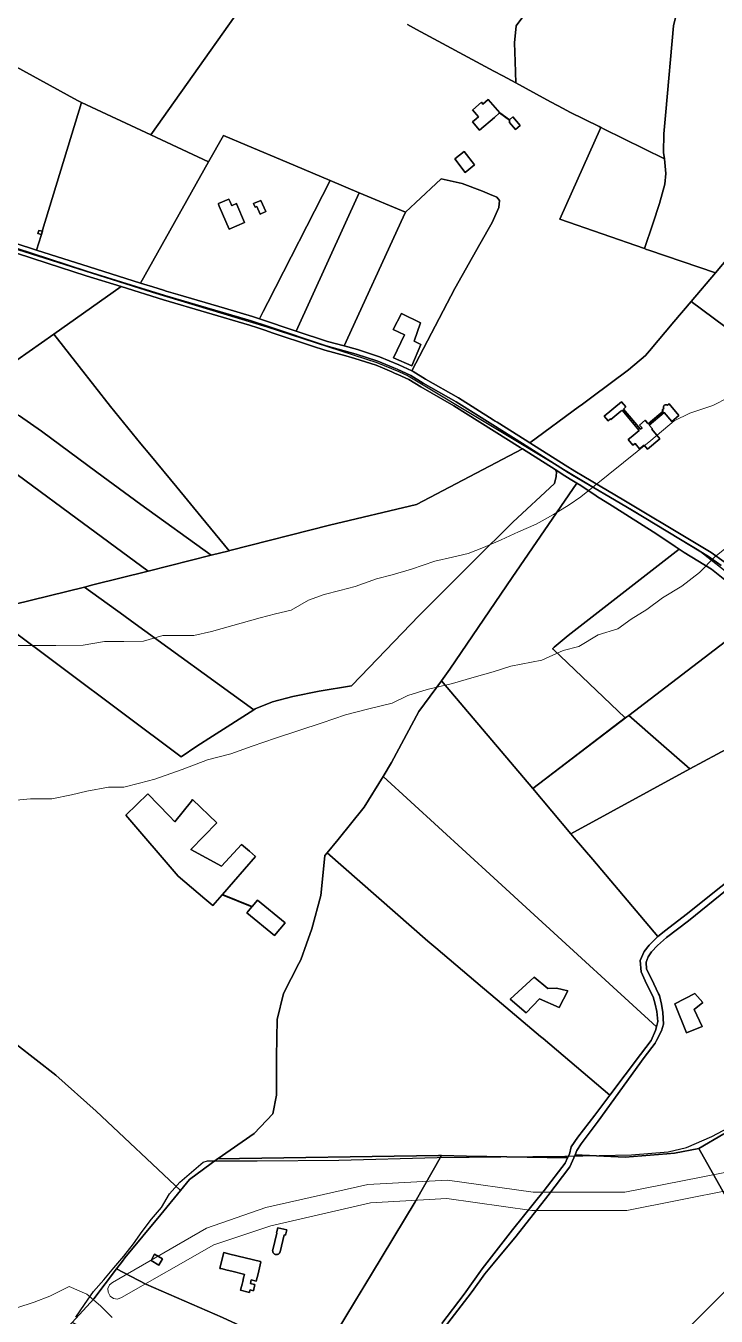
# Model space of a CAD drawing. Header units: metres. Extents: x 3 to 1027712, y 40 to 4430649.
# Drawn here: x 505634 to 506086, y 4410603 to 4411448 of the extents above; entities that cross this region are included whole.
import ezdxf

# ---------------------------------------------------------------- set-up
doc = ezdxf.new("R2010")
doc.units = ezdxf.units.M
doc.header["$MEASUREMENT"] = 0
doc.layers.add('A.ES.SDGC.CP.07003.cadastralparcel — CadastralParcel', color=1, linetype='Continuous')
doc.layers.add('Carreteras_5_km', color=2, linetype='Continuous', lineweight=30)
doc.layers.add('Rios_5_km', color=4, linetype='Continuous', lineweight=30)
doc.layers.add('Habitats_5_km', color=7, linetype='Continuous', lineweight=9, true_color=0xbefad2)

msp = doc.modelspace()

# ---------------------------------------------------------------- linework, layer by layer
at = {"layer": 'A.ES.SDGC.CP.07003.cadastralparcel — CadastralParcel', "color": 7, "linetype": 'Continuous', "flags": 128}
for points in [[(505587.92, 4411442.36), (505556.41, 4411459.25), (505579.79, 4411487.63), (505604.11, 4411516.92), (505652.37, 4411575.05), (505674.24, 4411561.78), (505678.41, 4411559.27), (505679.96, 4411558.34), (505681.32, 4411557.52), (505685.72, 4411554.87), (505698.78, 4411547.02), (505720.06, 4411534.22), (505720.29, 4411534.09), (505746.29, 4411520.12), (505777.52, 4411503.33), (505784.57, 4411499.54), (505797.84, 4411492.78), (505715.59, 4411376.42), (505670.31, 4411397.67), (505667.7, 4411398.89), (505613.75, 4411428.3), (505589.91, 4411441.29), (505587.92, 4411442.36)], [(505649.7, 4411298.05), (505640.87, 4411300.94), (505643.79, 4411310.54), (505644.83, 4411313.98), (505670.31, 4411397.67), (505715.59, 4411376.42), (505753.38, 4411358.68), (505708.84, 4411279.42), (505675.16, 4411289.95), (505649.7, 4411298.05)], [(505950.28, 4411386.1), (505943.82, 4411390.77), (505940.45, 4411387.86), (505930.68, 4411379.45), (505925.98, 4411384.9), (505928.43, 4411387.01), (505929.9, 4411388.28), (505926.09, 4411392.71), (505926.12, 4411392.74), (505926.2, 4411392.81), (505931.93, 4411397.75), (505932.91, 4411396.61), (505936.41, 4411399.62), (505942.37, 4411392.69), (505943.94, 4411390.87), (505950.29, 4411386.28), (505952.43, 4411388.12), (505957.27, 4411382.47), (505954.21, 4411379.85), (505950.21, 4411384.52), (505950.28, 4411386.1)], [(505950.28, 4411386.1), (505950.21, 4411384.52), (505954.21, 4411379.85), (505957.27, 4411382.47), (505952.43, 4411388.12), (505950.29, 4411386.28), (505943.94, 4411390.87), (505942.37, 4411392.69), (505936.41, 4411399.62), (505932.91, 4411396.61), (505931.93, 4411397.75), (505926.2, 4411392.81), (505926.12, 4411392.74), (505926.09, 4411392.71), (505929.9, 4411388.28), (505928.43, 4411387.01), (505925.98, 4411384.9), (505930.68, 4411379.45), (505940.45, 4411387.86), (505943.82, 4411390.77), (505950.28, 4411386.1)], [(506038.55, 4411301.94), (505983.28, 4411321.35), (506010.06, 4411381.29), (506010.27, 4411381.19), (506011.89, 4411380.38), (506051.6, 4411360.76), (506051.92, 4411358.29), (506052.51, 4411351.03), (506051.92, 4411344.06), (506048.43, 4411331.57), (506044.07, 4411318.2), (506038.55, 4411301.94)], [(505711.07, 4411278.72), (505708.84, 4411279.42), (505753.38, 4411358.68), (505763.11, 4411375.98), (505778.67, 4411369.41), (505804.63, 4411358.45), (505832.98, 4411346.49), (505792.12, 4411266.78), (505789.04, 4411260.77), (505786.62, 4411256.05), (505782.04, 4411257.57), (505763.8, 4411262.94), (505733.22, 4411271.94), (505725.71, 4411274.15), (505723.88, 4411274.72), (505716.86, 4411276.92), (505711.07, 4411278.72)], [(505914.56, 4411360.81), (505920.55, 4411365.52), (505927.44, 4411356.75), (505921.26, 4411351.89), (505914.56, 4411360.81)], [(505914.56, 4411360.81), (505921.26, 4411351.89), (505927.44, 4411356.75), (505920.55, 4411365.52), (505914.56, 4411360.81)], [(505810.76, 4411248.04), (505786.62, 4411256.05), (505789.04, 4411260.77), (505792.12, 4411266.78), (505832.98, 4411346.49), (505851.91, 4411338.5), (505810.76, 4411248.04)], [(505850.9, 4411235.84), (505842.05, 4411238.27), (505880.67, 4411322.53), (505882.14, 4411325.74), (505888.78, 4411331.99), (505905.46, 4411347.68), (505919.21, 4411344.68), (505932.53, 4411339.53), (505937.17, 4411337.63), (505941.99, 4411335.66), (505943.79, 4411333.48), (505943.28, 4411328.99), (505938.92, 4411319.12), (505930.87, 4411304.84), (505914.53, 4411275.83), (505886.43, 4411221.92), (505877.91, 4411225.82), (505865.18, 4411231.22), (505850.9, 4411235.84)], [(505831.22, 4411241.24), (505810.76, 4411248.04), (505851.91, 4411338.5), (505882.14, 4411325.74), (505880.67, 4411322.53), (505842.05, 4411238.27), (505831.22, 4411241.24)], [(505759.89, 4411331.16), (505759.77, 4411331.46), (505766.68, 4411334.38), (505767.41, 4411332.66), (505768.51, 4411330.06), (505768.85, 4411330.21), (505771.73, 4411331.43), (505771.97, 4411330.85), (505776.99, 4411318.98), (505766.83, 4411314.78), (505760.38, 4411329.72), (505759.89, 4411331.16)], [(505766.68, 4411334.38), (505759.77, 4411331.46), (505759.89, 4411331.16), (505760.38, 4411329.72), (505766.83, 4411314.78), (505776.99, 4411318.98), (505771.97, 4411330.85), (505771.73, 4411331.43), (505768.85, 4411330.21), (505768.51, 4411330.06), (505767.41, 4411332.66), (505766.68, 4411334.38)], [(505790.8, 4411326.18), (505787.13, 4411324.58), (505784.94, 4411329.63), (505783.84, 4411329.15), (505782.84, 4411331.44), (505787.61, 4411333.52), (505790.8, 4411326.18)], [(505790.8, 4411326.18), (505787.61, 4411333.52), (505782.84, 4411331.44), (505783.84, 4411329.15), (505784.94, 4411329.63), (505787.13, 4411324.58), (505790.8, 4411326.18)], [(505571.38, 4411251.93), (505561.91, 4411257.14), (505564.67, 4411262.34), (505566.72, 4411266.18), (505576.13, 4411286.74), (505587.47, 4411312.04), (505647.86, 4411292.34), (505673.36, 4411284.23), (505696.23, 4411277.08), (505652.1, 4411245.99), (505619.84, 4411223.25), (505584.62, 4411244.5), (505582.07, 4411246.04), (505571.38, 4411251.93)], [(505643.98, 4411311.18), (505641.75, 4411311.89), (505642.41, 4411313.85), (505644.64, 4411313.34), (505643.98, 4411311.18)], [(506173.34, 4411189.97), (506069.14, 4411267.37), (506084.98, 4411286.12), (506099.96, 4411303.84), (506202.74, 4411226.96), (506191.01, 4411213.45), (506175.23, 4411194.46), (506173.34, 4411191), (506173.34, 4411189.97)], [(505668.62, 4411224.88), (505652.1, 4411245.99), (505696.23, 4411277.08), (505723.97, 4411268.41), (505780.25, 4411251.84), (505785.52, 4411250.09), (505790.76, 4411248.35), (505794.99, 4411246.95), (505821.45, 4411238.17), (505829.48, 4411235.5), (505843.19, 4411231.74), (505849.18, 4411230.09), (505863.08, 4411225.59), (505867.1, 4411223.89), (505873.36, 4411221.23), (505875.49, 4411220.33), (505877.31, 4411219.5), (505884.33, 4411216.28), (505892.21, 4411211.41), (505913.8, 4411199.08), (505957.27, 4411171.78), (505958.71, 4411170.87), (505889.34, 4411134.46), (505832.61, 4411120.97), (505767.34, 4411104.33), (505766.84, 4411104.21), (505748.48, 4411126.51), (505732.56, 4411145.83), (505714.97, 4411167.19), (505709.13, 4411174.3), (505689.24, 4411198.54), (505668.62, 4411224.88)], [(505886.47, 4411225.28), (505874.47, 4411230.45), (505881.53, 4411245.5), (505874.25, 4411249.03), (505879.63, 4411259.53), (505892.1, 4411253.42), (505887.94, 4411241.45), (505892.35, 4411239.15), (505886.47, 4411225.28)], [(505887.94, 4411241.45), (505892.1, 4411253.42), (505879.63, 4411259.53), (505874.25, 4411249.03), (505881.53, 4411245.5), (505874.47, 4411230.45), (505886.47, 4411225.28), (505892.35, 4411239.15), (505887.94, 4411241.45)], [(505580.98, 4411188.66), (505541.69, 4411217.54), (505544.09, 4411222.52), (505554.56, 4411243.33), (505555.38, 4411244.89), (505592.58, 4411218.71), (505609.13, 4411207.06), (505614.13, 4411203.55), (505628.22, 4411193.63), (505629.69, 4411192.61), (505644.01, 4411182.53), (505680.36, 4411155.67), (505709.15, 4411134.42), (505755.13, 4411101.27), (505713.87, 4411090.91), (505662.39, 4411128.78), (505613.71, 4411164.58), (505610.31, 4411167.08), (505594.55, 4411178.67), (505580.98, 4411188.66)], [(506023.91, 4411196.2), (506023.29, 4411195.68), (506023.09, 4411195.51), (506016.65, 4411190.09), (506016.31, 4411190.5), (506014.89, 4411189.31), (506012.31, 4411192.38), (506023.47, 4411201.78), (506026.4, 4411198.31), (506024.79, 4411196.95), (506035.92, 4411183.75), (506036.98, 4411184.65), (506035.43, 4411186.48), (506039.09, 4411189.58), (506040.64, 4411187.75), (506040.99, 4411187.34), (506050.72, 4411195.63), (506050.08, 4411196.39), (506051.16, 4411197.31), (506050.97, 4411197.86), (506050.98, 4411198.44), (506051.18, 4411198.98), (506051.55, 4411199.42), (506052.05, 4411199.71), (506052.62, 4411199.81), (506053.19, 4411199.71), (506053.66, 4411199.44), (506054.64, 4411200.28), (506061.13, 4411192.67), (506056.56, 4411188.77), (506051.46, 4411194.77), (506041.72, 4411186.47), (506043.74, 4411184.09), (506043.32, 4411183.72), (506048.62, 4411177.47), (506040.6, 4411170.68), (506038.34, 4411173.35), (506035.44, 4411170.9), (506032.4, 4411174.49), (506031.03, 4411173.32), (506027.93, 4411176.98), (506029.78, 4411178.55), (506035.04, 4411183), (506023.91, 4411196.2)], [(506024.79, 4411196.95), (506026.4, 4411198.31), (506023.47, 4411201.78), (506012.31, 4411192.38), (506014.89, 4411189.31), (506016.31, 4411190.5), (506016.65, 4411190.09), (506023.09, 4411195.51), (506023.29, 4411195.68), (506023.91, 4411196.2), (506035.04, 4411183), (506029.78, 4411178.55), (506027.93, 4411176.98), (506031.03, 4411173.32), (506032.4, 4411174.49), (506035.44, 4411170.9), (506038.34, 4411173.35), (506040.6, 4411170.68), (506048.62, 4411177.47), (506043.32, 4411183.72), (506043.74, 4411184.09), (506041.72, 4411186.47), (506051.46, 4411194.77), (506056.56, 4411188.77), (506061.13, 4411192.67), (506054.64, 4411200.28), (506053.66, 4411199.44), (506053.19, 4411199.71), (506052.62, 4411199.81), (506052.05, 4411199.71), (506051.55, 4411199.42), (506051.18, 4411198.98), (506050.98, 4411198.44), (506050.97, 4411197.86), (506051.16, 4411197.31), (506050.08, 4411196.39), (506050.72, 4411195.63), (506040.99, 4411187.34), (506040.64, 4411187.75), (506039.09, 4411189.58), (506035.43, 4411186.48), (506036.98, 4411184.65), (506035.92, 4411183.75), (506024.79, 4411196.95)], [(505697.97, 4411061.74), (505672.16, 4411080.45), (505677.75, 4411081.84), (505713.87, 4411090.91), (505755.13, 4411101.27), (505766.84, 4411104.21), (505767.34, 4411104.33), (505832.61, 4411120.97), (505889.34, 4411134.46), (505958.71, 4411170.87), (505980.07, 4411157.35), (505981.12, 4411155.78), (505980.87, 4411152.84), (505979.76, 4411148.24), (505952.39, 4411122.85), (505926.87, 4411097.61), (505891.05, 4411061.57), (505852.91, 4411022.12), (505846.91, 4411015.72), (505825.65, 4411012.28), (505808.62, 4411008.72), (505795.25, 4411005.24), (505783.77, 4411000.64), (505782.93, 4411000.11), (505702.98, 4411058.1), (505697.97, 4411061.74)], [(506058.6, 4411107.07), (506061.37, 4411105.2), (505988.74, 4411048.83), (505979.42, 4411041.07), (505978.5, 4411039.96), (505978.76, 4411039.71), (506026.02, 4410994.75), (505965.53, 4410948.55), (505905.86, 4411019.16), (505911.34, 4411026.61), (505952.02, 4411086.75), (505994.43, 4411148.46), (505996.9, 4411147.01), (506006.94, 4411140.09), (506007.22, 4411139.92), (506017.41, 4411133.51), (506046.57, 4411115.17), (506058.6, 4411107.07)], [(505979.42, 4411041.07), (505988.74, 4411048.83), (506061.37, 4411105.2), (506062.6, 4411104.37), (506064.55, 4411103.06), (506082.52, 4411092.06), (506097.74, 4411079.95), (506102.91, 4411074.31), (506107.65, 4411069.13), (506108.33, 4411068.66), (506115.85, 4411063.37), (506028.26, 4410996.46), (506027.11, 4410995.59), (506026.02, 4410994.75), (505978.76, 4411039.71), (505978.5, 4411039.96), (505979.42, 4411041.07)], [(505735.42, 4410969.42), (505620.09, 4411055.74), (505625.57, 4411068.29), (505625.86, 4411068.95), (505672.16, 4411080.45), (505697.97, 4411061.74), (505702.98, 4411058.1), (505782.93, 4411000.11), (505755.94, 4410982.82), (505745.68, 4410976.4), (505735.42, 4410969.42)], [(506169.44, 4411011.03), (506159.43, 4411006.32), (506094.99, 4410975.96), (506068.29, 4410961.41), (506049.59, 4410977.78), (506028.26, 4410996.46), (506115.85, 4411063.37), (506121.22, 4411059.6), (506133.82, 4411047.98), (506137.9, 4411043.79), (506144.96, 4411037.15), (506167.57, 4411013.03), (506169.44, 4411011.03)], [(505940, 4410890.14), (505867.55, 4410956.56), (505873.11, 4410965.65), (505891.01, 4410998.98), (505905.86, 4411019.16), (505965.53, 4410948.55), (505990.48, 4410919.02), (505992.69, 4410916.41), (506004.76, 4410902.12), (506047.38, 4410851.7), (506045.92, 4410850.51), (506041.56, 4410846.16), (506038.45, 4410841.96), (506035.8, 4410836.12), (506036.42, 4410828.66), (506040, 4410820.74), (506044.19, 4410812.35), (506045.59, 4410807.38), (506046.68, 4410802.57), (506047.3, 4410796.04), (506046.4, 4410792.6), (505966.38, 4410865.96), (505940, 4410890.14)], [(506204.04, 4410978.12), (506195.33, 4410970.04), (506154.06, 4410936.07), (506111.3, 4410902.36), (506065.82, 4410866.2), (506052.6, 4410855.94), (506047.38, 4410851.7), (506004.76, 4410902.12), (505992.69, 4410916.41), (505990.48, 4410919.02), (506068.29, 4410961.41), (506094.99, 4410975.96), (506159.43, 4411006.32), (506169.44, 4411011.03), (506171.08, 4411009.28), (506173.44, 4411006.77), (506177.9, 4411002), (506184.51, 4410994.96), (506184.29, 4410992.32), (506186.93, 4410989.68), (506191.99, 4410989.68), (506204.04, 4410978.12)], [(505990.48, 4410919.02), (505965.53, 4410948.55), (506027.11, 4410995.59), (506028.26, 4410996.46), (506049.59, 4410977.78), (506068.29, 4410961.41), (505990.48, 4410919.02)], [(505896.84, 4410848.75), (505830.9, 4410906.47), (505838.13, 4410915.26), (505855.22, 4410936.39), (505867.55, 4410956.56), (505940, 4410890.14), (505966.38, 4410865.96), (506046.4, 4410792.6), (506045.75, 4410790.14), (506043.01, 4410783.6), (506035.9, 4410774.4), (506015.95, 4410747.85), (505972.22, 4410784.9), (505970.62, 4410786.25), (505942.14, 4410810.38), (505932.6, 4410818.46), (505902, 4410844.39), (505896.84, 4410848.75)], [(505699.26, 4410931.15), (505706.41, 4410938.1), (505713.57, 4410945.14), (505727.5, 4410930.82), (505731.35, 4410926.86), (505742.12, 4410940.36), (505742.96, 4410941.42), (505758.89, 4410926.13), (505741.82, 4410908.61), (505761.85, 4410897.7), (505774.82, 4410912.03), (505780.06, 4410907.56), (505784.15, 4410904.07), (505762.47, 4410879.25), (505781.84, 4410871.36), (505785.37, 4410875.55), (505803.53, 4410860.67), (505796.47, 4410852.29), (505778.31, 4410867.17), (505781.66, 4410871.15), (505762.29, 4410879.04), (505756.15, 4410872), (505750.93, 4410876.32), (505733.4, 4410891.33), (505699.26, 4410931.15)], [(505699.26, 4410931.15), (505733.4, 4410891.33), (505750.93, 4410876.32), (505756.15, 4410872), (505762.29, 4410879.04), (505781.66, 4410871.15), (505778.31, 4410867.17), (505796.47, 4410852.29), (505803.53, 4410860.67), (505785.37, 4410875.55), (505781.84, 4410871.36), (505762.47, 4410879.25), (505784.15, 4410904.07), (505780.06, 4410907.56), (505774.82, 4410912.03), (505761.85, 4410897.7), (505741.82, 4410908.61), (505758.89, 4410926.13), (505742.96, 4410941.42), (505742.12, 4410940.36), (505731.35, 4410926.86), (505727.5, 4410930.82), (505713.57, 4410945.14), (505706.41, 4410938.1), (505699.26, 4410931.15)], [(505759.31, 4410706.17), (505759.66, 4410706.43), (505783.25, 4410722.69), (505795.45, 4410735.69), (505797.89, 4410747.88), (505797.89, 4410773.08), (505798.27, 4410797.4), (505802.34, 4410814.47), (505812.53, 4410834.11), (505813.73, 4410836.42), (505817.48, 4410846.83), (505821.05, 4410856.74), (505826.74, 4410878.68), (505828.3, 4410893.57), (505829.47, 4410904.72), (505830.9, 4410906.47), (505896.84, 4410848.75), (505902, 4410844.39), (505932.6, 4410818.46), (505942.14, 4410810.38), (505970.62, 4410786.25), (505972.22, 4410784.9), (506015.95, 4410747.85), (506006.07, 4410734.7), (505994.88, 4410720.41), (505990.52, 4410714.04), (505989.44, 4410709.22), (505988.31, 4410706.78), (505922.13, 4410708.05), (505905.79, 4410708.37), (505903.83, 4410708.41), (505759.31, 4410706.17)], [(505988.48, 4410816.22), (505982.8, 4410805.34), (505970.01, 4410810.86), (505961.17, 4410801.87), (505950.75, 4410810.7), (505966.38, 4410825.21), (505975.38, 4410817.8), (505981.06, 4410817.96), (505988.48, 4410816.22)], [(505988.48, 4410816.22), (505981.06, 4410817.96), (505975.38, 4410817.8), (505966.38, 4410825.21), (505950.75, 4410810.7), (505961.17, 4410801.87), (505970.01, 4410810.86), (505982.8, 4410805.34), (505988.48, 4410816.22)], [(506066.06, 4410788.59), (506058.42, 4410807.76), (506071.6, 4410814.49), (506076.7, 4410808.5), (506071, 4410803.86), (506076.25, 4410792.93), (506066.06, 4410788.59)], [(506071, 4410803.86), (506076.7, 4410808.5), (506071.6, 4410814.49), (506058.42, 4410807.76), (506066.06, 4410788.59), (506076.25, 4410792.93), (506071, 4410803.86)], [(505591.22, 4410547.22), (505499.07, 4410619.36), (505623.28, 4410781.98), (505624.44, 4410783.49), (505625.88, 4410782.37), (505627.64, 4410781), (505653.53, 4410760.92), (505679.9, 4410737.39), (505735.01, 4410685.39), (505722.24, 4410669.85), (505698.65, 4410641.41), (505697, 4410639.24), (505693.24, 4410634.27), (505678.31, 4410614.58), (505664.1, 4410599.15), (505659.6, 4410594.26), (505644.96, 4410583.7), (505624.62, 4410572.32), (505605.1, 4410556.87), (505591.22, 4410547.22)], [(505712.37, 4410624.17), (505693.24, 4410634.27), (505697, 4410639.24), (505698.65, 4410641.41), (505722.24, 4410669.85), (505735.01, 4410685.39), (505740.95, 4410692.61), (505759.31, 4410706.17), (505903.83, 4410708.41), (505905.79, 4410708.37), (505888.64, 4410678.17), (505859.98, 4410630.7), (505850.24, 4410614.64), (505825.89, 4410574.53), (505825.27, 4410573.59), (505821.9, 4410574.89), (505762.42, 4410602.43), (505712.37, 4410624.17)], [(505798.09, 4410657.67), (505797.8, 4410657.74), (505798.64, 4410661.16), (505804.56, 4410659.71), (505803.73, 4410656.29), (505802.91, 4410656.49), (505800.19, 4410645.44), (505800.13, 4410645.23), (505800.06, 4410645.02), (505799.95, 4410644.84), (505799.84, 4410644.65), (505799.71, 4410644.47), (505799.57, 4410644.32), (505799.41, 4410644.16), (505799.25, 4410644.02), (505799.07, 4410643.9), (505798.88, 4410643.8), (505798.68, 4410643.72), (505798.48, 4410643.64), (505798.26, 4410643.6), (505798.05, 4410643.56), (505797.84, 4410643.55), (505797.62, 4410643.55), (505797.4, 4410643.58), (505797.19, 4410643.62), (505796.98, 4410643.68), (505796.78, 4410643.76), (505796.58, 4410643.85), (505796.41, 4410643.97), (505796.23, 4410644.09), (505796.06, 4410644.24), (505795.92, 4410644.39), (505795.78, 4410644.56), (505795.66, 4410644.74), (505795.56, 4410644.93), (505795.47, 4410645.13), (505795.4, 4410645.34), (505795.35, 4410645.54), (505795.32, 4410645.76), (505795.3, 4410645.97), (505795.31, 4410646.2), (505795.33, 4410646.41), (505795.38, 4410646.62), (505798.09, 4410657.67)], [(505798.09, 4410657.67), (505795.38, 4410646.62), (505795.33, 4410646.41), (505795.31, 4410646.2), (505795.3, 4410645.97), (505795.32, 4410645.76), (505795.35, 4410645.54), (505795.4, 4410645.34), (505795.47, 4410645.13), (505795.56, 4410644.93), (505795.66, 4410644.74), (505795.78, 4410644.56), (505795.92, 4410644.39), (505796.06, 4410644.24), (505796.23, 4410644.09), (505796.41, 4410643.97), (505796.58, 4410643.85), (505796.78, 4410643.76), (505796.98, 4410643.68), (505797.19, 4410643.62), (505797.4, 4410643.58), (505797.62, 4410643.55), (505797.84, 4410643.55), (505798.05, 4410643.56), (505798.26, 4410643.6), (505798.48, 4410643.64), (505798.68, 4410643.72), (505798.88, 4410643.8), (505799.07, 4410643.9), (505799.25, 4410644.02), (505799.41, 4410644.16), (505799.57, 4410644.32), (505799.71, 4410644.47), (505799.84, 4410644.65), (505799.95, 4410644.84), (505800.06, 4410645.02), (505800.13, 4410645.23), (505800.19, 4410645.44), (505802.91, 4410656.49), (505803.73, 4410656.29), (505804.56, 4410659.71), (505798.64, 4410661.16), (505797.8, 4410657.74), (505798.09, 4410657.67)], [(505781.52, 4410624.49), (505783.76, 4410623.94), (505782.75, 4410619.86), (505780.51, 4410620.41), (505780.2, 4410619.15), (505780.11, 4410618.76), (505779.23, 4410618.98), (505774.28, 4410620.19), (505774.52, 4410621.17), (505775.27, 4410624.21), (505775.7, 4410625.92), (505776.29, 4410628.35), (505776.84, 4410630.58), (505776.2, 4410630.74), (505769.41, 4410632.4), (505764.7, 4410633.56), (505762.46, 4410634.12), (505761.4, 4410634.38), (505760.81, 4410634.52), (505762.56, 4410641.62), (505763.36, 4410644.87), (505767.25, 4410643.91), (505787.3, 4410638.98), (505787.68, 4410638.89), (505785.74, 4410630.97), (505784.57, 4410626.21), (505781.31, 4410627.01), (505780.74, 4410624.69), (505781.52, 4410624.49)], [(505767.25, 4410643.91), (505763.36, 4410644.87), (505762.56, 4410641.62), (505760.81, 4410634.52), (505761.4, 4410634.38), (505762.46, 4410634.12), (505764.7, 4410633.56), (505769.41, 4410632.4), (505776.2, 4410630.74), (505776.84, 4410630.58), (505776.29, 4410628.35), (505775.7, 4410625.92), (505775.27, 4410624.21), (505774.52, 4410621.17), (505774.28, 4410620.19), (505779.23, 4410618.98), (505780.11, 4410618.76), (505780.2, 4410619.15), (505780.51, 4410620.41), (505782.75, 4410619.86), (505783.76, 4410623.94), (505781.52, 4410624.49), (505780.74, 4410624.69), (505781.31, 4410627.01), (505784.57, 4410626.21), (505785.74, 4410630.97), (505787.68, 4410638.89), (505787.3, 4410638.98), (505767.25, 4410643.91)], [(506117.41, 4410645.48), (506122.46, 4410642.72), (506144.16, 4410635.61), (506157.91, 4410630.75), (506169.33, 4410628.04), (506175.6, 4410626.07), (506204.86, 4410613.66), (506012.41, 4410467), (506010.73, 4410468.33), (505998.35, 4410478.07), (505989.39, 4410485.95), (505980.01, 4410495.33), (505972.94, 4410501.42), (505979.42, 4410507.88), (506088.12, 4410616.28), (506117.41, 4410645.48)], [(505720.89, 4410636.69), (505715.75, 4410639.6), (505718.09, 4410643.74), (505723.23, 4410640.84), (505720.89, 4410636.69)], [(505720.89, 4410636.69), (505723.23, 4410640.84), (505718.09, 4410643.74), (505715.75, 4410639.6), (505720.89, 4410636.69)], [(505708.83, 4410576.05), (505664.1, 4410599.15), (505678.31, 4410614.58), (505693.24, 4410634.27), (505712.37, 4410624.17), (505762.42, 4410602.43), (505821.9, 4410574.89), (505825.27, 4410573.59), (505819.66, 4410565.06), (505799.95, 4410535.13), (505792.46, 4410540.75), (505746.84, 4410558.62), (505708.83, 4410576.05)]]:
    msp.add_lwpolyline(points, close=True, dxfattribs=at)
for points in [[(506099.96, 4411303.84), (506084.98, 4411286.12), (506041.39, 4411300.97), (506039.97, 4411301.46), (506039.97, 4411301.46), (506038.55, 4411301.94), (506044.07, 4411318.2), (506048.43, 4411331.57), (506051.92, 4411344.06), (506052.51, 4411351.03), (506051.92, 4411358.29), (506051.6, 4411360.76), (506051.05, 4411364.97), (506051.34, 4411377.17), (506052.51, 4411391.41), (506057.49, 4411447.68), (506059.83, 4411456.69), (506062.44, 4411462.5), (506067.97, 4411470.92), (506084.24, 4411491.84), (506104.79, 4411521.07)], [(505883.61, 4411448.55), (505889.34, 4411445.47), (505939.99, 4411418.16), (505945.91, 4411414.97), (505954.37, 4411410.41), (505974.7, 4411399.45), (505977.55, 4411397.91), (505985.34, 4411393.71), (505989.86, 4411391.27), (506009, 4411381.81), (506010.06, 4411381.29), (505983.28, 4411321.35), (506038.55, 4411301.94), (506039.97, 4411301.46), (506041.39, 4411300.97), (506084.98, 4411286.12), (506069.14, 4411267.37), (506057.83, 4411253.98), (506041.91, 4411235.08), (506039.26, 4411231.95), (506028.19, 4411222.58), (506004.18, 4411204.78), (505997.17, 4411199.58), (505996.12, 4411198.81), (505963.58, 4411174.89), (505960.47, 4411176.86), (505942.24, 4411188.3), (505940.98, 4411189.1), (505939.7, 4411189.9), (505916.88, 4411204.23), (505895.28, 4411216.57), (505887.17, 4411221.58), (505886.43, 4411221.92), (505914.53, 4411275.83), (505930.87, 4411304.84), (505938.92, 4411319.12), (505943.28, 4411328.99), (505943.79, 4411333.48), (505941.99, 4411335.66), (505937.17, 4411337.63), (505932.53, 4411339.53), (505919.21, 4411344.68), (505905.46, 4411347.68), (505888.78, 4411331.99), (505882.14, 4411325.74), (505851.91, 4411338.5), (505832.98, 4411346.49), (505804.63, 4411358.45), (505778.67, 4411369.41), (505763.11, 4411375.98), (505753.38, 4411358.68), (505753.38, 4411358.68), (505715.59, 4411376.42), (505797.84, 4411492.78)], [(505962.9, 4411458.82), (505954.59, 4411447.75), (505953.48, 4411436.67), (505954.03, 4411424.49), (505954.37, 4411410.41), (505945.91, 4411414.97), (505939.99, 4411418.16), (505889.34, 4411445.47), (505883.61, 4411448.55)], [(506059.83, 4411456.69), (506057.49, 4411447.68), (506052.51, 4411391.41), (506051.34, 4411377.17), (506051.05, 4411364.97), (506051.6, 4411360.76), (506011.89, 4411380.38), (506010.27, 4411381.19), (506010.06, 4411381.29), (506009, 4411381.81), (505989.86, 4411391.27), (505985.34, 4411393.71), (505977.55, 4411397.91), (505974.7, 4411399.45), (505954.37, 4411410.41), (505954.03, 4411424.49), (505954.03, 4411424.49), (505953.48, 4411436.67), (505954.59, 4411447.75), (505962.9, 4411458.82)], [(505613.75, 4411428.3), (505667.7, 4411398.89), (505670.31, 4411397.67), (505644.83, 4411313.98), (505644.64, 4411313.34), (505642.41, 4411313.85), (505641.75, 4411311.89), (505643.98, 4411311.18), (505643.98, 4411311.18), (505643.79, 4411310.54), (505640.87, 4411300.94), (505553.6, 4411329.47)], [(505553.6, 4411329.47), (505640.87, 4411300.94), (505649.7, 4411298.05), (505675.16, 4411289.95), (505708.84, 4411279.42), (505711.07, 4411278.72), (505716.86, 4411276.92), (505723.88, 4411274.72), (505725.71, 4411274.15), (505733.22, 4411271.94), (505763.8, 4411262.94), (505782.04, 4411257.57), (505786.62, 4411256.05), (505810.76, 4411248.04), (505831.22, 4411241.24), (505842.05, 4411238.27), (505850.9, 4411235.84), (505865.18, 4411231.22), (505877.91, 4411225.82), (505886.43, 4411221.92), (505887.17, 4411221.58), (505895.28, 4411216.57), (505916.88, 4411204.23), (505939.7, 4411189.9), (505940.98, 4411189.1), (505942.24, 4411188.3), (505960.47, 4411176.86), (505963.58, 4411174.89), (505986.75, 4411160.22), (505993.05, 4411156.24), (505998.91, 4411152.79), (506025.19, 4411137.29), (506031.64, 4411133.49), (506063.66, 4411114.21), (506082.18, 4411103.03), (506090.67, 4411096.86)], [(506088.84, 4411094.49), (506080.52, 4411100.53), (506062.11, 4411111.64), (506030.1, 4411130.91), (505991.49, 4411153.68), (505988.62, 4411155.49), (505958.87, 4411174.32), (505939.4, 4411186.54), (505915.34, 4411201.66), (505893.74, 4411213.99), (505885.75, 4411218.93), (505876.7, 4411223.08), (505874.59, 4411223.97), (505864.13, 4411228.4), (505850.04, 4411232.97), (505830.35, 4411238.37), (505792.49, 4411250.94), (505781.15, 4411254.71), (505724.84, 4411271.28), (505715.6, 4411274.17), (505674.26, 4411287.09), (505648.78, 4411295.19), (505586.52, 4411315.5)], [(505586.52, 4411315.5), (505648.78, 4411295.19), (505674.26, 4411287.09), (505715.6, 4411274.17), (505724.84, 4411271.28), (505781.15, 4411254.71), (505792.49, 4411250.94), (505830.35, 4411238.37), (505850.04, 4411232.97), (505864.13, 4411228.4), (505874.59, 4411223.97), (505876.7, 4411223.08), (505885.75, 4411218.93), (505893.74, 4411213.99), (505915.34, 4411201.66), (505939.4, 4411186.54), (505958.87, 4411174.32), (505988.62, 4411155.49), (505991.49, 4411153.68), (506030.1, 4411130.91), (506062.11, 4411111.64), (506080.52, 4411100.53), (506088.84, 4411094.49)], [(506097.74, 4411079.95), (506082.52, 4411092.06), (506064.55, 4411103.06), (506058.6, 4411107.07), (506046.57, 4411115.17), (506017.41, 4411133.51), (506007.22, 4411139.92), (506006.94, 4411140.09), (505996.9, 4411147.01), (505994.43, 4411148.46), (505992.19, 4411149.78), (505989.92, 4411151.12), (505986.46, 4411153.31), (505980.07, 4411157.35), (505958.71, 4411170.87), (505957.27, 4411171.78), (505913.8, 4411199.08), (505892.21, 4411211.41), (505884.33, 4411216.28), (505877.31, 4411219.5), (505875.49, 4411220.33), (505873.36, 4411221.23), (505867.1, 4411223.89), (505863.08, 4411225.59), (505849.18, 4411230.09), (505843.19, 4411231.74), (505829.48, 4411235.5), (505821.45, 4411238.17), (505794.99, 4411246.95), (505790.76, 4411248.35), (505785.52, 4411250.09), (505780.25, 4411251.84), (505723.97, 4411268.41), (505696.23, 4411277.08), (505673.36, 4411284.23), (505647.86, 4411292.34), (505587.47, 4411312.04)], [(506090.67, 4411096.86), (506082.18, 4411103.03), (506063.66, 4411114.21), (506031.64, 4411133.49), (506025.19, 4411137.29), (505998.91, 4411152.79), (505993.05, 4411156.24), (505986.75, 4411160.22), (505986.75, 4411160.22), (505963.58, 4411174.89), (505996.12, 4411198.81), (505997.17, 4411199.58), (506004.18, 4411204.78), (506028.19, 4411222.58), (506039.26, 4411231.95), (506041.91, 4411235.08), (506057.83, 4411253.98), (506069.14, 4411267.37), (506173.34, 4411189.97)], [(505619.84, 4411223.25), (505652.1, 4411245.99), (505668.62, 4411224.88), (505689.24, 4411198.54), (505709.13, 4411174.3), (505714.97, 4411167.19), (505732.56, 4411145.83), (505748.48, 4411126.51), (505766.84, 4411104.21), (505755.13, 4411101.27), (505709.15, 4411134.42), (505680.36, 4411155.67), (505644.01, 4411182.53), (505629.69, 4411192.61)], [(505613.71, 4411164.58), (505662.39, 4411128.78), (505713.87, 4411090.91), (505677.75, 4411081.84), (505672.16, 4411080.45), (505625.86, 4411068.95)], [(505620.09, 4411055.74), (505735.42, 4410969.42), (505745.68, 4410976.4), (505755.94, 4410982.82), (505782.93, 4411000.11), (505783.77, 4411000.64), (505795.25, 4411005.24), (505808.62, 4411008.72), (505825.65, 4411012.28), (505846.91, 4411015.72), (505852.91, 4411022.12), (505891.05, 4411061.57), (505926.87, 4411097.61), (505952.39, 4411122.85), (505979.76, 4411148.24), (505980.87, 4411152.84), (505981.12, 4411155.78), (505980.07, 4411157.35), (505986.46, 4411153.31), (505989.92, 4411151.12), (505992.19, 4411149.78), (505994.43, 4411148.46), (505952.02, 4411086.75), (505911.34, 4411026.61), (505905.86, 4411019.16), (505891.01, 4410998.98), (505873.11, 4410965.65), (505867.55, 4410956.56), (505855.22, 4410936.39), (505838.13, 4410915.26), (505830.9, 4410906.47), (505829.47, 4410904.72), (505828.3, 4410893.57), (505826.74, 4410878.68), (505821.05, 4410856.74), (505817.48, 4410846.83), (505813.73, 4410836.42), (505812.53, 4410834.11), (505802.34, 4410814.47), (505798.27, 4410797.4), (505797.89, 4410773.08), (505797.89, 4410747.88), (505795.45, 4410735.69), (505783.25, 4410722.69), (505759.66, 4410706.43), (505759.31, 4410706.17), (505740.95, 4410692.61), (505735.01, 4410685.39), (505679.9, 4410737.39), (505653.53, 4410760.92), (505627.64, 4410781)], [(506112.42, 4410898.37), (506067.39, 4410861.89), (506053.01, 4410850.98), (506047.04, 4410845.87), (506043.2, 4410841.61), (506041.07, 4410838.42), (506039.79, 4410835.01), (506040, 4410830.32), (506043.2, 4410823.93), (506047.82, 4410814.14), (506048.32, 4410813.07), (506049.81, 4410807.53), (506050.66, 4410802), (506051.09, 4410794.33), (506049.81, 4410790.07), (506046.47, 4410783.73), (506045.55, 4410781.98), (506038.3, 4410772.6), (506008.22, 4410730.94), (505997.13, 4410716.03), (505994.36, 4410711.56), (505993.23, 4410708.79), (505992.44, 4410706.87), (505989.67, 4410700.91), (505975.34, 4410682.02), (505954.67, 4410655.61), (505939.59, 4410637.4), (505934.2, 4410630.9), (505925.76, 4410619.39), (505923.12, 4410615.78), (505901.3, 4410587.28)], [(505906.04, 4410598.41), (505920.72, 4410617.58), (505932.5, 4410634.22), (505952.24, 4410659.7), (505972.92, 4410685.49), (505986.79, 4410703.47), (505988.31, 4410706.78), (505989.44, 4410709.22), (505990.52, 4410714.04), (505994.88, 4410720.41), (506006.07, 4410734.7), (506015.95, 4410747.85), (506035.9, 4410774.4), (506043.01, 4410783.6), (506045.75, 4410790.14), (506046.4, 4410792.6), (506047.3, 4410796.04), (506046.68, 4410802.57), (506045.59, 4410807.38), (506044.19, 4410812.35), (506040, 4410820.74), (506036.42, 4410828.66), (506035.8, 4410836.12), (506038.45, 4410841.96), (506041.56, 4410846.16), (506045.92, 4410850.51), (506047.38, 4410851.7), (506052.6, 4410855.94), (506065.82, 4410866.2), (506111.3, 4410902.36)], [(506090.57, 4410722.5), (506074.11, 4410713.02), (506058.29, 4410709.85), (506053.32, 4410709.47), (506026.01, 4410707.32), (506026.01, 4410707.32), (505993.23, 4410708.79), (505994.36, 4410711.56), (505997.13, 4410716.03), (506008.22, 4410730.94), (506038.3, 4410772.6), (506045.55, 4410781.98), (506046.47, 4410783.73), (506049.81, 4410790.07), (506051.09, 4410794.33), (506050.66, 4410802), (506049.81, 4410807.53), (506048.32, 4410813.07), (506047.82, 4410814.14), (506043.2, 4410823.93), (506040, 4410830.32), (506039.79, 4410835.01), (506041.07, 4410838.42), (506043.2, 4410841.61), (506047.04, 4410845.87), (506053.01, 4410850.98), (506067.39, 4410861.89), (506112.42, 4410898.37)], [(506109.69, 4410649.7), (506074.11, 4410713.02), (506090.57, 4410722.5)], [(505901.3, 4410587.28), (505923.12, 4410615.78), (505925.76, 4410619.39), (505934.2, 4410630.9), (505939.59, 4410637.4), (505954.67, 4410655.61), (505975.34, 4410682.02), (505989.67, 4410700.91), (505992.44, 4410706.87), (505993.23, 4410708.79), (506026.01, 4410707.32), (506053.32, 4410709.47), (506058.29, 4410709.85), (506074.11, 4410713.02), (506109.69, 4410649.7), (506109.69, 4410649.7), (506116.68, 4410645.88), (506117.41, 4410645.48), (506088.12, 4410616.28), (505979.42, 4410507.88)], [(505825.89, 4410574.53), (505850.24, 4410614.64), (505851.2, 4410616.23), (505851.2, 4410616.23), (505859.98, 4410630.7), (505888.64, 4410678.17), (505905.79, 4410708.37), (505922.13, 4410708.05), (505988.31, 4410706.78), (505986.79, 4410703.47), (505972.92, 4410685.49), (505952.24, 4410659.7), (505932.5, 4410634.22), (505920.72, 4410617.58), (505906.04, 4410598.41)]]:
    msp.add_lwpolyline(points, dxfattribs=at)
at = {"layer": 'Carreteras_5_km'}
for p, q in [((505586.65, 4411314.56, 12.53), (505716.41, 4411273.55, 11.96)), ((505716.41, 4411273.55, 11.96), (505791.4, 4411250.77, 12.62)), ((505877.78, 4411221.55, 12.53), (505883.9, 4411218.62, 12.56)), ((505883.9, 4411218.62, 12.56), (505939.09, 4411185.61, 11.76)), ((505939.09, 4411185.61, 11.76), (505987.87, 4411156.33, 11.73)), ((505987.87, 4411156.33, 11.73), (505998.73, 4411149.85, 11.8))]:
    msp.add_line(p, q, dxfattribs=at)
for points in [[(505791.4, 4411250.77, 12.62), (505863.51, 4411227.46, 12.62), (505877.78, 4411221.55, 12.53)], [(505998.73, 4411149.85, 11.8), (506074.21, 4411104.49, 12.91), (506094.51, 4411088.6, 13.22), (506107.35, 4411076.25, 13.01)]]:
    msp.add_polyline3d(points, dxfattribs=at)
at = {"layer": 'Habitats_5_km'}
for points in [[(505628.05, 4411042.27), (505640.77, 4411042.29), (505653.49, 4411042.31), (505671.29, 4411042.33), (505685.29, 4411044.9), (505698, 4411044.92), (505710.72, 4411044.94), (505723.44, 4411048.77), (505733.62, 4411048.78), (505743.79, 4411048.8), (505755.24, 4411051.36), (505769.23, 4411055.2), (505787.04, 4411060.31), (505797.21, 4411062.87), (505807.39, 4411065.43), (505818.84, 4411071.8), (505829.01, 4411075.63), (505839.19, 4411078.19), (505849.37, 4411080.75), (505863.36, 4411085.86), (505873.53, 4411088.42), (505886.25, 4411092.25), (505901.52, 4411097.36), (505912.96, 4411099.92), (505923.14, 4411102.48), (505933.32, 4411106.31), (505944.76, 4411111.41), (505956.21, 4411116.52), (505967.66, 4411121.62), (505979.11, 4411128), (505989.29, 4411134.37), (505996.92, 4411139.47), (506042.72, 4411176.42), (506057.98, 4411189.16), (506068.16, 4411194.26), (506083.42, 4411199.37), (506093.6, 4411204.47)], [(506097.38, 4411110.37), (506084.66, 4411100.18), (506074.49, 4411089.99), (506063.04, 4411081.07), (506050.31, 4411073.42), (506040.14, 4411065.77), (506029.96, 4411059.4), (506021.06, 4411053.03), (506008.34, 4411049.19), (505995.61, 4411041.54), (505985.44, 4411038.98), (505971.45, 4411032.6), (505951.1, 4411028.76), (505939.65, 4411024.93), (505925.66, 4411021.09), (505912.94, 4411017.26), (505896.4, 4411013.42), (505883.68, 4411009.58), (505873.51, 4411004.48), (505858.24, 4411000.64), (505842.98, 4410996.8), (505827.72, 4410991.69), (505812.45, 4410986.59), (505797.19, 4410981.48), (505781.92, 4410976.37), (505767.93, 4410971.26), (505752.67, 4410967.42), (505736.13, 4410961.04), (505718.32, 4410954.65), (505708.15, 4410952.09), (505697.97, 4410949.53), (505687.8, 4410949.52), (505673.81, 4410946.95), (505663.63, 4410944.4), (505650.91, 4410941.83), (505636.92, 4410941.81), (505622.93, 4410940.52)], [(506130.2, 4410692.85), (506027.01, 4410672.35), (505964.98, 4410672.35), (505909.17, 4410680.35), (505859.26, 4410677.35), (505794.04, 4410662.35), (505756.92, 4410649.85), (505696.42, 4410615.35), (505693.82, 4410614.35), (505691.17, 4410614.85), (505688.95, 4410616.35), (505687.63, 4410618.85), (505687.51, 4410621.35), (505688.57, 4410623.85), (505690.42, 4410625.35), (505751.92, 4410660.85), (505790.79, 4410674.35), (505857.57, 4410689.35), (505909.67, 4410692.35), (505965.86, 4410684.35), (506025.83, 4410684.35), (506126.64, 4410704.35)], [(505619.01, 4410602.23), (505627.91, 4410608.6), (505639.36, 4410612.43), (505649.54, 4410616.26), (505662.26, 4410622.64), (505673.7, 4410617.57), (505682.6, 4410609.95), (505690.23, 4410602.33)]]:
    msp.add_lwpolyline(points, dxfattribs=at)
at = {"layer": 'Rios_5_km'}
msp.add_polyline3d([(505666.43, 4410602.64, 17.3), (505672.23, 4410610.94, 17.3), (505678.13, 4410619.44, 17.1), (505684.93, 4410626.94, 17), (505691.43, 4410634.84, 16.9), (505697.93, 4410642.54, 16.7), (505704.23, 4410650.54, 16.5), (505710.03, 4410658.64, 16.4), (505716.03, 4410666.74, 16.4), (505722.53, 4410674.44, 16.3), (505727.73, 4410683.24, 16.1), (505734.63, 4410690.84, 16.1), (505742.23, 4410697.54, 16), (505749.83, 4410704.04, 15.9), (505752.63, 4410704.94, 15.8), (505785.23, 4410704.94, 15.6), (505838.53, 4410705.44, 15.2), (505903.03, 4410707.04, 14.8), (505986.43, 4410707.94, 14.5), (505987.13, 4410707.94, 14.5), (505987.83, 4410707.94, 14.5), (506030.13, 4410708.84, 14), (506054.13, 4410710.84, 13), (506066.03, 4410713.64, 12.9), (506082.73, 4410720.84, 12.5), (506097.83, 4410728.84, 12.1)], dxfattribs=at)

doc.saveas('drawing.dxf')
